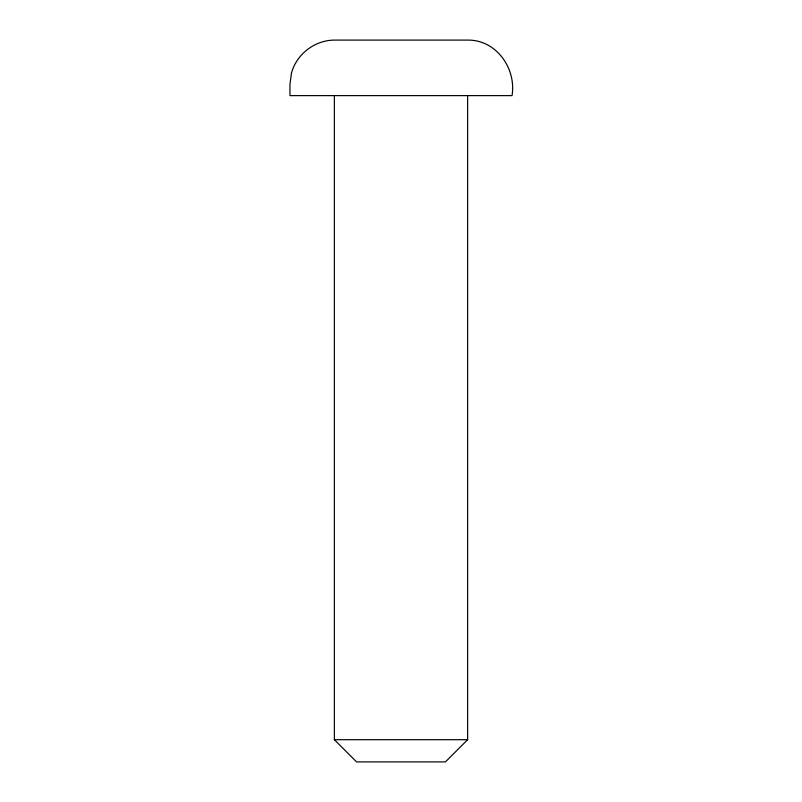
<?xml version="1.0" encoding="UTF-8"?>
<svg xmlns="http://www.w3.org/2000/svg" width="802" height="802" viewBox="0 0 802 802"><rect width="100%" height="100%" fill="white"/><g stroke="black" fill="none" stroke-linecap="round" stroke-linejoin="round"><path stroke-width="1.2" d="M467.626 95.618L467.626 739.695L445.421 761.9L356.579 761.9L334.374 739.695L334.374 95.618M334.374 739.695L467.626 739.695M291.467 73.022L289.953 84.521L289.953 95.618L512.047 95.618C516.478 68.501 496.318 39.639 467.626 40.1L334.374 40.1C314.735 40.21 296.66 54.085 291.467 73.022"/></g></svg>
